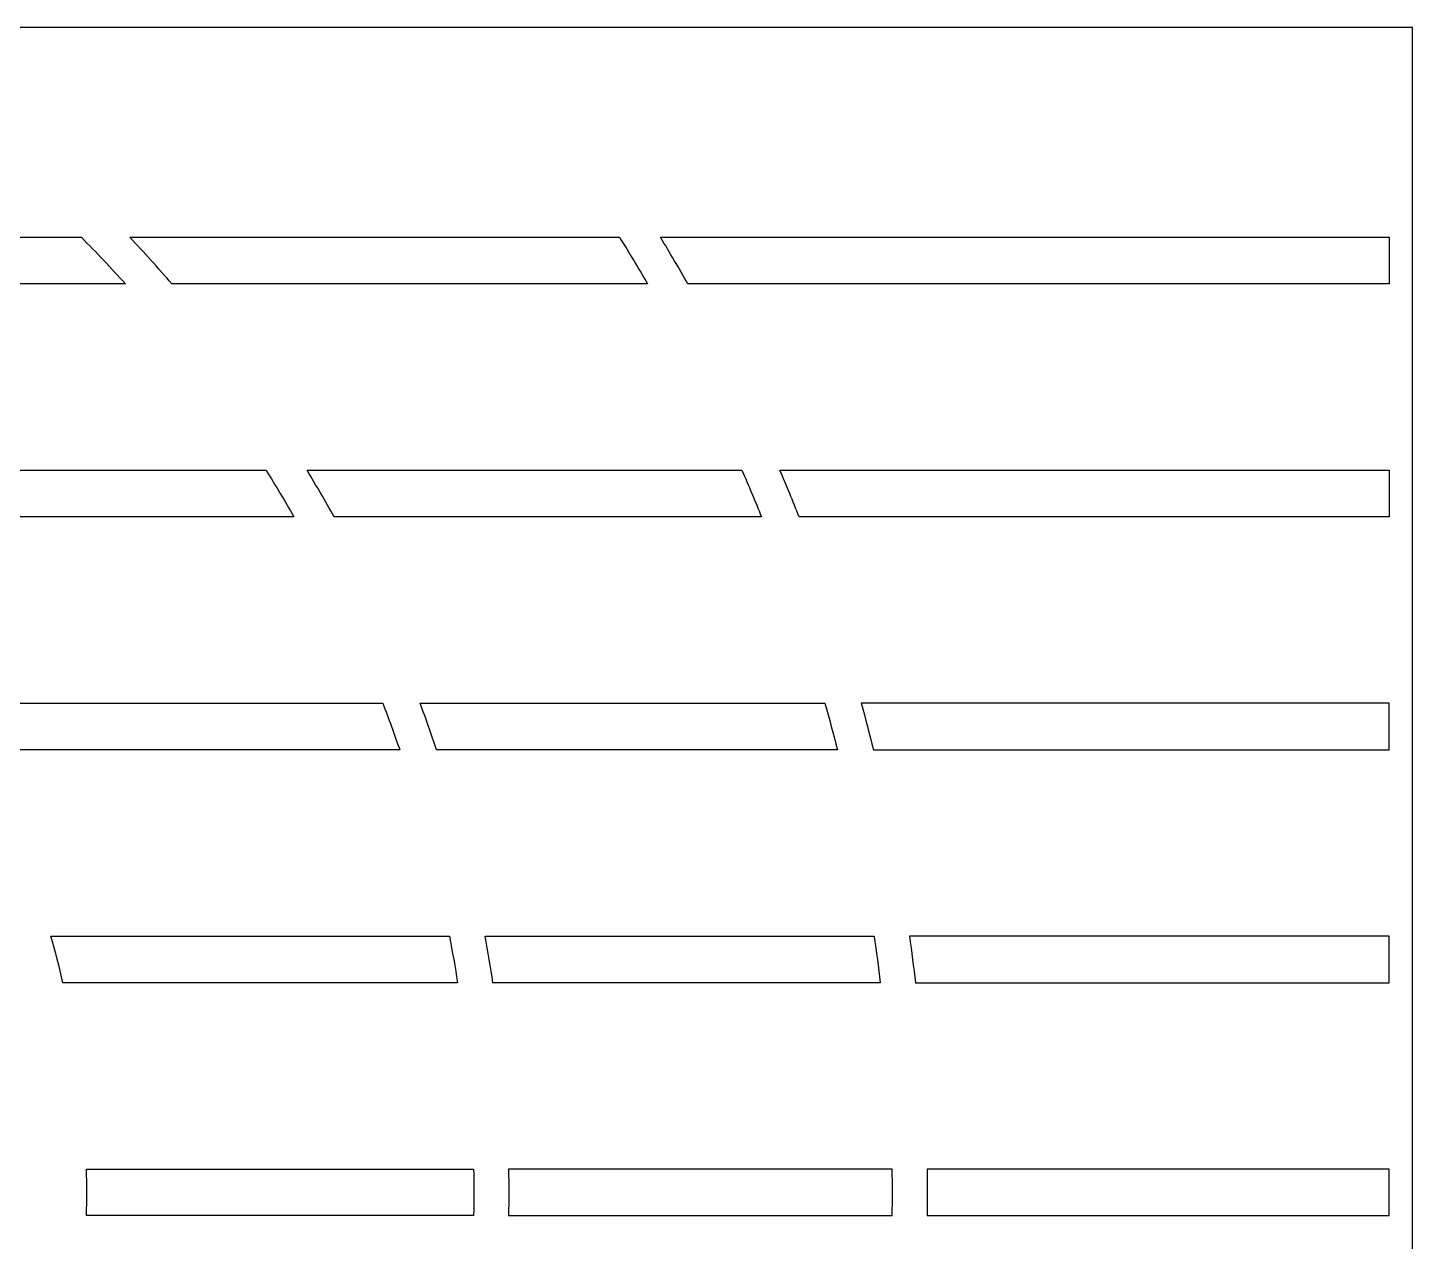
# Model space of a CAD drawing. Extents: x -3008 to 184, y 2842 to 4842.
# Drawn here: x -1005 to 184, y 3800 to 4842 of the extents above; entities that cross this region are included whole.
import ezdxf

# ---------------------------------------------------------------- set-up
doc = ezdxf.new("R2010")
doc.units = 0
doc.layers.get('0').update_dxf_attribs({"linetype": 'CONTINUOUS'})
doc.layers.add('DEFAULT', color=7, linetype='CONTINUOUS')

msp = doc.modelspace()

# ---------------------------------------------------------------- linework, layer by layer
for points in [[(-1531.5, 4621.7, 0.063295), (-1744.5, 4661.7), (-958.7, 4661.7, -0.011795), (-920.9, 4621.7)], [(-881, 4621.7, 0.011253), (-917, 4661.7), (-496.5, 4661.7, -0.007521), (-472.4, 4621.7)], [(164.4, 4621.7), (-437.9, 4621.7, 0.007329), (-461.3, 4661.7), (164.4, 4661.7)], [(-776.1, 4421.7), (-1199.6, 4421.7, 0.017805), (-1243.5, 4461.7), (-800.1, 4461.7, -0.010005)], [(-374.6, 4421.7), (-741.7, 4421.7, 0.009668), (-764.9, 4461.7), (-391.4, 4461.7, -0.006988)], [(164.4, 4421.7), (-342.3, 4421.7, 0.006833), (-358.7, 4461.7), (164.4, 4461.7)], [(-685.3, 4221.7), (-1049.5, 4221.7, 0.014115), (-1072.3, 4261.7), (-699.9, 4261.7, -0.009132)], [(-309.4, 4221.7), (-653.6, 4221.7, 0.008874), (-667.8, 4261.7), (-320.1, 4261.7, -0.00667)], [(164.4, 4261.7), (-288.9, 4261.7, -0.006535), (-278.5, 4221.7), (164.4, 4221.7)], [(-635.6, 4021.7), (-974.5, 4021.7, 0.012821), (-984.8, 4061.7), (-642.6, 4061.7, -0.008707)], [(-272.6, 4021.7), (-605.2, 4021.7, 0.008482), (-612, 4061.7), (-277.8, 4061.7, -0.006499)], [(164.4, 4061.7), (-247.5, 4061.7, -0.006373), (-242.4, 4021.7), (164.4, 4021.7)], [(-621.8, 3821.7), (-954.3, 3821.7, 0.012471), (-954.3, 3861.7), (-621.8, 3861.7, -0.008578)], [(-591.8, 3821.7), (-262.3, 3821.7, 0.006444), (-262.3, 3861.7), (-591.8, 3861.7, -0.008362)], [(164.4, 3861.7), (-232.3, 3861.7, -0.006322), (-232.3, 3821.7), (164.4, 3821.7)]]:
    msp.add_lwpolyline(points, format="xyb", close=True)
at = {"layer": 'DEFAULT'}
msp.add_lwpolyline([(-1815.6, 2841.7), (184.4, 2841.7), (184.4, 4841.7), (-1815.6, 4841.7)], close=True, dxfattribs=at)

doc.saveas('drawing.dxf')
